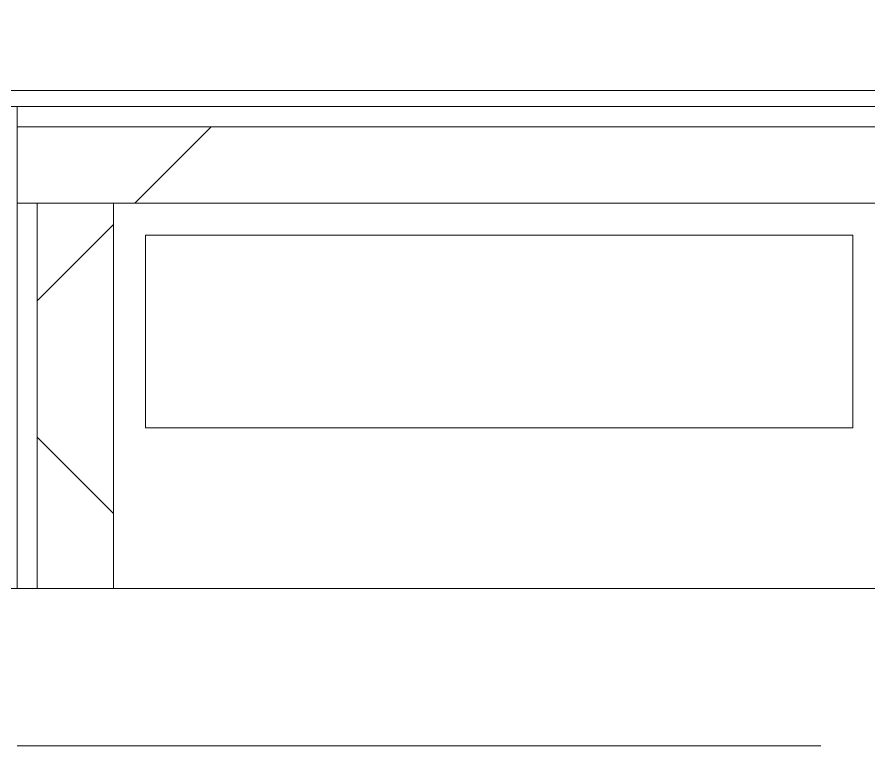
# Model space of a CAD drawing. Header units: metres. Extents: x 3856 to 4207, y -1118 to -691.
# Drawn here: x 3992.357 to 3992.887, y -984.525 to -984.072 of the extents above; entities that cross this region are included whole.
import ezdxf

# ---------------------------------------------------------------- set-up
doc = ezdxf.new("R2010")
doc.units = ezdxf.units.M
for name, color, linetype, lineweight in [('Common Edges', 7, 'Continuous', 9), ('Cut Pattern', 7, 'Continuous', 18), ('Floors', 7, 'Continuous', 9), ('Surface Pattern', 7, 'Continuous', 9), ('Walls', 7, 'Continuous', 9)]:
    doc.layers.add(name, color=color, linetype=linetype, lineweight=lineweight)
doc.layers.add('ROA-E00-URB-A101-MASTER_PLAN cambio estaciomientos_dwg', color=7, linetype='Continuous', lineweight=9, true_color=0x767676)
pattern_1 = [(45, (0, 0), (-2.1213203, 2.1213203), []), (135, (0, 0), (-2.1213203, -2.1213203), [])]

# ---------------------------------------------------------------- blocks, each defined once
blk = doc.blocks.new('EDIFICIO TIPO A_rvt-3-IMPLANTACIÓN - KIT COMERCIAL')
at = {"layer": 'Cut Pattern', "lineweight": 9}
h = blk.add_hatch(dxfattribs=at)
h.set_pattern_fill('FP_35', color=256, style=0, pattern_type=2)
h.set_pattern_definition(pattern_1)
h.paths.add_polyline_path([(3993.15676, -984.18735), (3993.20426, -984.18735), (3993.20426, -984.13985), (3992.35676, -984.13985), (3992.35676, -984.18735)])
h = blk.add_hatch(dxfattribs=at)
h.set_pattern_fill('FP_35', color=256, style=0, pattern_type=2)
h.set_pattern_definition(pattern_1)
h.paths.add_polyline_path([(3992.36926, -984.42735), (3992.41676, -984.42735), (3992.41676, -984.18735), (3992.36926, -984.18735)])
at = {"layer": 'Surface Pattern', "true_color": 0xdcf1d6}
h = blk.add_hatch(dxfattribs=at)
h.set_pattern_fill('FP_8', color=254, style=0, pattern_type=2)
h.set_pattern_definition([(45, (0, 0), (-1.76776695, 0), [0.9375, -3.75]), (45, (1.25, 1.25), (-1.76776695, 0), [0.9375, -3.75]), (45, (2.5, -0.375), (-1.76776695, 0), [0.3125, -2.5]), (90, (2.5, 0.625), (-0.625, 0.625), [0.625, -2.5]), (315, (2.5, 1.25), (0, 3.5355339), [0.625, -3.75]), (0, (1.25, 1.25), (2.5, 2.5), [0.375, -1.25]), (0, (-1.875, 2.5), (2.5, 2.5), [0.375, -2.5])])
h.paths.add_polyline_path([(3987.35676, -994.12735), (3987.35676, -993.52735), (3987.20676, -993.52735), (3987.20676, -991.12735), (3987.35676, -991.12735), (3987.35676, -984.12735), (3995.55758, -984.12735), (3995.55758, -983.97735), (3996.30676, -983.97735), (3996.30676, -982.67735), (3996.40676, -982.67735), (3996.40676, -983.97735), (3997.15758, -983.97735), (3997.15758, -984.12735), (4005.35676, -984.12735), (4005.35676, -991.12735), (4005.50676, -991.12735), (4005.50676, -993.52735), (4005.35676, -993.52735), (4005.35676, -994.02735), (4007.40676, -994.02735), (4007.40676, -987.41274), (4006.79466, -987.0231), (4007.40676, -986.72914), (4007.40676, -982.57735), (3985.30676, -982.57735), (3985.30676, -994.12735), (3986.6166, -994.12735)])
at = {"layer": 'Common Edges'}
for p, q in [((3992.35676, -984.13985), (3993.20426, -984.13985)), ((3992.36926, -984.42735), (3992.36926, -984.18735))]:
    blk.add_line(p, q, dxfattribs=at)
at = {"layer": 'Floors'}
blk.add_line((3989.05512, -984.12735), (3992.35676, -984.12735), dxfattribs=at)
at = {"layer": 'Walls', "lineweight": 18}
for p, q in [((3993.21676, -984.11735), (3992.34676, -984.11735)), ((3993.21676, -984.12735), (3992.35676, -984.12735)), ((3992.35676, -984.12735), (3992.35676, -984.18735)), ((3992.35676, -984.12735), (3993.21676, -984.12735)), ((3992.35676, -984.42735), (3992.35676, -984.12735)), ((3992.35676, -984.18735), (3993.15676, -984.18735)), ((3992.35676, -984.18735), (3992.35676, -984.42735)), ((3992.41676, -984.18735), (3992.35676, -984.18735)), ((3992.41676, -984.42735), (3992.41676, -984.18735)), ((3992.34676, -984.42735), (3992.35676, -984.42735)), ((3992.35676, -984.42735), (3992.41676, -984.42735))]:
    blk.add_line(p, q, dxfattribs=at)
blk = doc.blocks.new('ROA-E00-URB-A101-MASTER_PLAN cambio estaciomientos_dwg_ROA-E01-ARQ-R23_rvt-3-Master Plan - Etapa 1-7986584-IMPLANTACIÓN - KIT COMERCIAL')
at = {"layer": 'Walls', "flags": 128}
blk.add_lwpolyline([(984.5253, 3992.85676), (984.5253, 3992.84676), (984.5253, 3992.35676)], dxfattribs=at)
blk = doc.blocks.new('ROA-E00-URB-A101-MASTER_PLAN cambio estaciomientos_dwg_ROA-E01-EST-R23_rvt-3-Master Plan - Etapa 1-7986862-IMPLANTACIÓN - KIT COMERCIAL')
at = {"layer": 'Floors', "flags": 128}
blk.add_lwpolyline([(984.20735, 3992.87676), (984.32735, 3992.87676), (984.32735, 3992.43676), (984.20735, 3992.43676)], close=True, dxfattribs=at)
at = {"layer": 'Walls'}
blk.add_line((984.42735, 3993.15676), (984.42735, 3992.41676), dxfattribs=at)
blk = doc.blocks.new('ROA-E00-URB-A101-MASTER_PLAN cambio estaciomientos_dwg-7942325-IMPLANTACIÓN - KIT COMERCIAL')
for name in ['ROA-E00-URB-A101-MASTER_PLAN cambio estaciomientos_dwg_ROA-E01-EST-R23_rvt-3-Master Plan - Etapa 1-7986862-IMPLANTACIÓN - KIT COMERCIAL', 'ROA-E00-URB-A101-MASTER_PLAN cambio estaciomientos_dwg_ROA-E01-ARQ-R23_rvt-3-Master Plan - Etapa 1-7986584-IMPLANTACIÓN - KIT COMERCIAL']:
    blk.add_blockref(name, (0, 0))

msp = doc.modelspace()

# ---------------------------------------------------------------- block references
at = {"lineweight": 5}
msp.add_blockref('EDIFICIO TIPO A_rvt-3-IMPLANTACIÓN - KIT COMERCIAL', (0, 0), dxfattribs=at)
at = {"layer": 'ROA-E00-URB-A101-MASTER_PLAN cambio estaciomientos_dwg', "color": 7, "rotation": 269.9999999999999}
msp.add_blockref('ROA-E00-URB-A101-MASTER_PLAN cambio estaciomientos_dwg-7942325-IMPLANTACIÓN - KIT COMERCIAL', (0, 0), dxfattribs=at)

doc.saveas('drawing.dxf')
